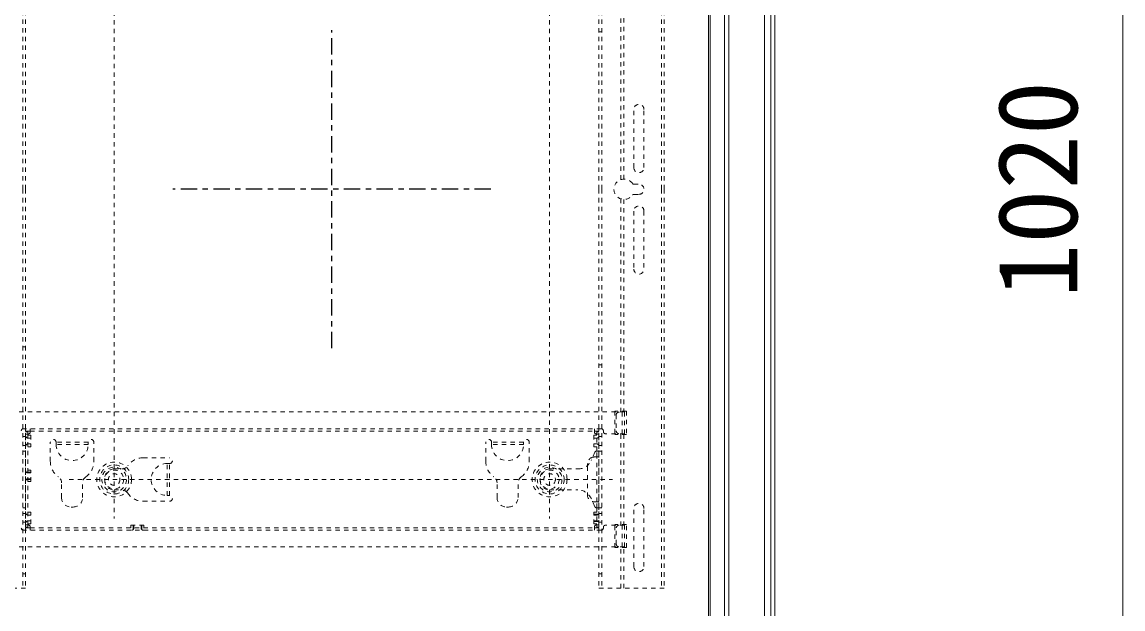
# Model space of a CAD drawing. Units: millimetres, scale not verified. Extents: x -63 to 62, y -57 to 57.
# Drawn here: x -19.62 to 5.66, y 4.53 to 18.01 of the extents above; entities that cross this region are included whole.
import ezdxf
from ezdxf.enums import TextEntityAlignment as Align

# ---------------------------------------------------------------- set-up
doc = ezdxf.new("R2010")
doc.units = ezdxf.units.MM
doc.header["$LTSCALE"] = 0.125
doc.linetypes.add('USER4', pattern=[1.4, 0.7, -0.7])
doc.linetypes.add('USER6', pattern=[6, 3, -1, 1, -1])
for name, color, linetype, lineweight in [('0-5_GAIKEI', 1, 'Continuous', 18), ('0-6_SUNPO', 7, 'Continuous', 18), ('0-7_S1', 3, 'USER4', 18)]:
    doc.layers.add(name, color=color, linetype=linetype, lineweight=lineweight)
doc.layers.add('0-8_KIJUN', color=7, linetype='USER6')
doc.styles.add('ＭＳ ゴシック', font='')
doc.styles.get('ＭＳ ゴシック').set_extended_font_data('MS Gothic')

# ---------------------------------------------------------------- blocks, each defined once
blk = doc.blocks.new('D11')
at = {"layer": '0-6_SUNPO'}
blk.add_line((3.9373, 28.3772), (3.9373, -1.6228), dxfattribs=at)
at = {"layer": '0-6_SUNPO', "style": 'ＭＳ ゴシック'}
blk.add_text('1020', height=1.833, rotation=90, dxfattribs=at).set_placement((3.4373, 10.8772), align=Align.BOTTOM_LEFT)

msp = doc.modelspace()

# ---------------------------------------------------------------- linework, layer by layer
at = {"layer": '0-5_GAIKEI'}
for p, q in [((-2.4205, -2.6099), (-2.4205, 30.9459)), ((-2.5717, 30.7947), (-2.5717, -2.4586)), ((-3.4901, 29.8444), (-3.4901, -1.5084)), ((-3.3842, 29.8609), (-3.3842, -1.5248)), ((-3.8519, -1.1425), (-3.8519, 29.4785)), ((-3.812, -1.1523), (-3.812, 29.4884))]:
    msp.add_line(p, q, dxfattribs=at)
at = {"layer": '0-5_GAIKEI', "color": 7}
msp.add_line((-2.3302, -2.6988), (-2.3302, 31.0349), dxfattribs=at)
at = {"layer": '0-7_S1'}
for p, q in [((-19.602, 14.168), (-19.602, 23.3347)), ((-19.5353, 14.168), (-19.5353, 23.3347)), ((-6.3687, 14.168), (-6.3687, 23.3347)), ((-6.302, 14.168), (-6.302, 23.3347)), ((-4.9353, 14.168), (-4.9353, 23.3347)), ((-4.8687, 14.168), (-4.8687, 23.3347)), ((-17.502, 21.6533), (-17.502, 6.601)), ((-7.502, 21.6533), (-7.502, 6.601)), ((-5.8687, 14.3884), (-5.8687, 19.268)), ((-5.802, 14.4014), (-5.802, 19.268)), ((-6.3687, 17.7847), (-6.302, 17.7847)), ((-5.5687, 14.668), (-5.5687, 16.0014)), ((-5.3353, 14.668), (-5.3353, 16.0014)), ((-19.602, 14.168), (-19.602, 5.0014)), ((-19.5353, 14.168), (-19.5353, 5.0014)), ((-6.3687, 14.168), (-6.3687, 5.0014)), ((-6.302, 14.168), (-6.302, 5.0014)), ((-5.5715, 14.2847), (-5.452, 14.2847)), ((-4.9353, 14.168), (-4.9353, 5.0014)), ((-4.8687, 14.168), (-4.8687, 5.0014)), ((-5.8687, 13.9477), (-5.8687, 9.068)), ((-5.802, 13.9347), (-5.802, 9.068)), ((-5.5715, 14.0514), (-5.452, 14.0514)), ((-5.5687, 13.668), (-5.5687, 12.3347)), ((-5.3353, 13.668), (-5.3353, 12.3347)), ((-19.5353, 10.5514), (-19.602, 10.5514)), ((-6.3687, 10.1347), (-6.302, 10.1347)), ((-5.7853, 9.0514), (-20.1187, 9.0514)), ((-6.002, 9.068), (-6.002, 8.5347)), ((-5.7353, 9.068), (-6.002, 9.068)), ((-5.972, 8.9847), (-5.972, 8.618)), ((-5.8387, 9.0514), (-5.8387, 8.5514)), ((-5.7853, 9.0514), (-5.7853, 8.5514)), ((-5.7353, 9.068), (-5.7353, 8.5347)), ((-6.3187, 8.668), (-19.5853, 8.668)), ((-19.5353, 8.6147), (-19.5353, 8.668)), ((-19.5353, 8.6147), (-19.4287, 8.6147)), ((-19.5353, 8.598), (-19.482, 8.598)), ((-19.5353, 6.4047), (-19.5353, 8.598)), ((-19.482, 8.5447), (-19.482, 8.598)), ((-19.4287, 8.668), (-19.4287, 8.598)), ((-19.4287, 8.6147), (-6.4753, 8.6147)), ((-6.4753, 8.668), (-6.4753, 8.598)), ((-6.3687, 8.6147), (-6.4753, 8.6147)), ((-6.422, 8.5447), (-6.422, 8.598)), ((-6.3687, 8.598), (-6.422, 8.598)), ((-6.3687, 8.6147), (-6.3687, 8.668)), ((-6.3687, 6.4047), (-6.3687, 8.598)), ((-6.2687, 8.6014), (-6.2687, 8.618)), ((-19.602, 8.4847), (-19.5353, 8.4847)), ((-19.482, 8.5447), (-19.5353, 8.5447)), ((-19.482, 6.458), (-19.482, 8.5447)), ((-19.482, 8.518), (-19.4153, 8.518)), ((-19.482, 8.4514), (-19.4153, 8.4514)), ((-19.4153, 8.518), (-19.4153, 8.2514)), ((-18.9687, 7.918), (-18.9687, 8.3547)), ((-18.8353, 8.3014), (-18.8353, 8.3547)), ((-17.9687, 7.918), (-17.9687, 8.3547)), ((-8.9687, 7.918), (-8.9687, 8.3547)), ((-8.102, 8.3547), (-8.8353, 8.3547)), ((-8.8353, 8.3014), (-8.8353, 8.3547)), ((-8.102, 8.3014), (-8.102, 8.3547)), ((-7.9687, 7.918), (-7.9687, 8.3547)), ((-6.422, 8.518), (-6.4887, 8.518)), ((-6.4887, 8.518), (-6.4887, 8.2514)), ((-6.422, 8.4514), (-6.4887, 8.4514)), ((-6.422, 8.5447), (-6.3687, 8.5447)), ((-6.422, 8.1513), (-6.422, 8.5447)), ((-6.302, 8.4847), (-6.3687, 8.4847)), ((-5.7853, 8.5514), (-6.2187, 8.5514)), ((-5.7353, 8.5347), (-6.002, 8.5347)), ((-5.8687, 8.5347), (-5.8687, 6.468)), ((-5.802, 8.5347), (-5.802, 6.468)), ((-19.602, 8.2847), (-19.5353, 8.2847)), ((-19.5353, 8.1514), (-19.602, 8.1514)), ((-19.482, 8.318), (-19.4153, 8.318)), ((-19.482, 8.2514), (-19.4153, 8.2514)), ((-18.102, 8.3014), (-18.8353, 8.3014)), ((-8.102, 8.3014), (-8.8353, 8.3014)), ((-6.4608, 8.1317), (-6.547, 7.9398)), ((-6.422, 8.318), (-6.4887, 8.318)), ((-6.422, 8.2514), (-6.4887, 8.2514)), ((-6.3687, 8.1514), (-6.4304, 8.1514)), ((-6.422, 8.018), (-6.422, 8.1513)), ((-6.302, 8.2847), (-6.3687, 8.2847)), ((-6.3687, 8.1514), (-6.302, 8.1514)), ((-16.8353, 8.0014), (-16.232, 8.0014)), ((-16.2853, 7.868), (-16.232, 7.868)), ((-16.2853, 7.1347), (-16.2853, 7.868)), ((-16.232, 7.1347), (-16.232, 7.868)), ((-6.6353, 7.8514), (-6.6353, 7.7979)), ((-6.4687, 8.018), (-6.422, 8.018)), ((-6.422, 6.9847), (-6.422, 8.018)), ((-6.422, 8.018), (-6.3687, 8.018)), ((-19.4153, 7.668), (-19.5207, 7.668)), ((-19.482, 7.718), (-19.4153, 7.718)), ((-19.482, 7.6514), (-19.4153, 7.6514)), ((-19.4153, 7.4514), (-19.4153, 7.718)), ((-17.502, 7.743), (-17.3285, 7.743)), ((-7.502, 7.743), (-6.8511, 7.743)), ((-6.6353, 7.7979), (-6.6353, 7.2049)), ((-19.4153, 7.5014), (-19.5207, 7.5014)), ((-19.482, 7.518), (-19.4153, 7.518)), ((-19.482, 7.4514), (-19.4153, 7.4514)), ((-18.7103, 7.0847), (-18.7103, 7.4248)), ((-18.5353, 7.5014), (-6.0598, 7.5014)), ((-18.227, 7.0847), (-18.227, 7.4248)), ((-17.7187, 7.4764), (-17.7187, 7.5264)), ((-8.7103, 7.0847), (-8.7103, 7.4248)), ((-8.227, 7.0847), (-8.227, 7.4248)), ((-7.7187, 7.4764), (-7.7187, 7.5264)), ((-17.502, 7.2597), (-17.3285, 7.2597)), ((-16.2853, 7.1347), (-16.232, 7.1347)), ((-7.502, 7.2597), (-6.8511, 7.2597)), ((-6.6353, 7.2049), (-6.6353, 7.1514)), ((-19.5353, 6.8514), (-19.602, 6.8514)), ((-18.4937, 6.868), (-18.4437, 6.868)), ((-16.8353, 7.0014), (-16.232, 7.0014)), ((-8.4937, 6.868), (-8.4437, 6.868)), ((-6.4608, 6.8711), (-6.547, 7.0629)), ((-6.4687, 6.9847), (-6.422, 6.9847)), ((-6.3687, 6.8514), (-6.4304, 6.8514)), ((-6.3687, 6.9847), (-6.422, 6.9847)), ((-6.422, 6.8515), (-6.422, 6.9847)), ((-6.422, 6.8515), (-6.422, 6.458)), ((-6.3687, 6.8514), (-6.302, 6.8514)), ((-5.5687, 5.5014), (-5.5687, 6.8347)), ((-5.3353, 5.5014), (-5.3353, 6.8347)), ((-19.602, 6.718), (-19.5353, 6.718)), ((-19.482, 6.7514), (-19.4153, 6.7514)), ((-19.482, 6.6847), (-19.4153, 6.6847)), ((-19.4153, 6.4847), (-19.4153, 6.7514)), ((-6.4887, 6.4847), (-6.4887, 6.7514)), ((-6.422, 6.7514), (-6.4887, 6.7514)), ((-6.4887, 6.7014), (-6.3833, 6.7014)), ((-6.422, 6.6847), (-6.4887, 6.6847)), ((-6.302, 6.718), (-6.3687, 6.718)), ((-19.602, 6.518), (-19.5353, 6.518)), ((-6.3187, 6.3347), (-19.5853, 6.3347)), ((-19.482, 6.458), (-19.5353, 6.458)), ((-19.5353, 6.4047), (-19.482, 6.4047)), ((-19.5353, 6.388), (-19.5353, 6.3347)), ((-19.5353, 6.388), (-19.4287, 6.388)), ((-19.482, 6.5514), (-19.4153, 6.5514)), ((-19.482, 6.4847), (-19.4153, 6.4847)), ((-19.482, 6.458), (-19.482, 6.4047)), ((-19.4287, 6.3347), (-19.4287, 6.4047)), ((-19.4287, 6.388), (-6.4753, 6.388)), ((-17.1187, 6.4547), (-16.8187, 6.4547)), ((-17.1187, 6.388), (-17.1187, 6.4547)), ((-17.0687, 6.4547), (-17.0687, 6.3493)), ((-17.052, 6.388), (-17.052, 6.4547)), ((-16.8853, 6.388), (-16.8853, 6.4547)), ((-16.8687, 6.4547), (-16.8687, 6.3493)), ((-16.8187, 6.388), (-16.8187, 6.4547)), ((-6.422, 6.5514), (-6.4887, 6.5514)), ((-6.4887, 6.5347), (-6.3833, 6.5347)), ((-6.422, 6.4847), (-6.4887, 6.4847)), ((-6.4753, 6.3347), (-6.4753, 6.4047)), ((-6.3687, 6.388), (-6.4753, 6.388)), ((-6.422, 6.458), (-6.422, 6.4047)), ((-6.422, 6.458), (-6.3687, 6.458)), ((-6.3687, 6.4047), (-6.422, 6.4047)), ((-6.302, 6.518), (-6.3687, 6.518)), ((-6.3687, 6.388), (-6.3687, 6.3347)), ((-6.2687, 6.4014), (-6.2687, 6.3847)), ((-6.002, 5.9347), (-6.002, 6.468)), ((-5.7353, 6.468), (-6.002, 6.468)), ((-5.972, 6.018), (-5.972, 6.3847)), ((-5.8387, 5.9514), (-5.8387, 6.4514)), ((-5.7353, 5.9347), (-5.7353, 6.468)), ((-5.7853, 5.9514), (-20.1187, 5.9514)), ((-5.7353, 5.9347), (-6.002, 5.9347)), ((-5.8687, 5.0014), (-5.8687, 5.9347)), ((-5.802, 5.0014), (-5.802, 5.9347)), ((-19.5353, 5.3347), (-19.602, 5.3347)), ((-6.3687, 5.3347), (-6.302, 5.3347)), ((-19.5353, 5.0014), (-21.0353, 5.0014)), ((-6.3687, 5.0014), (-4.8687, 5.0014))]:
    msp.add_line(p, q, dxfattribs=at)
for points in [[(-18.102, 8.3014), (-18.102, 8.3547), (-18.8353, 8.3547)], [(-5.7853, 5.9514), (-5.7853, 6.4514), (-6.2187, 6.4514)]]:
    msp.add_lwpolyline(points, dxfattribs=at)
for centre, radius in [((-17.502, 7.5014), 0.4), ((-7.502, 7.5014), 0.4), ((-17.502, 7.5014), 0.3333), ((-17.502, 7.5014), 0.2833), ((-17.502, 7.5014), 0.2167), ((-17.502, 7.5014), 0.1333), ((-7.502, 7.5014), 0.3333), ((-7.502, 7.5014), 0.2833), ((-7.502, 7.5014), 0.2167), ((-7.502, 7.5014), 0.1333)]:
    msp.add_circle(centre, radius, dxfattribs=at)
for centre, radius, start, end in [((-5.452, 16.0014), 0.1167, 0, 180), ((-5.452, 14.668), 0.1167, 180, 0), ((-5.792, 14.168), 0.2333, 34.22887, 325.77113), ((-5.5715, 14.318), 0.0333, 214.22887, 270), ((-5.452, 14.168), 0.1167, 270, 90), ((-5.5715, 14.018), 0.0333, 90, 145.77113), ((-5.452, 13.668), 0.1167, 0, 180), ((-5.452, 12.3347), 0.1167, 180, 0), ((-5.9053, 8.9847), 0.0667, 90, 180), ((-19.5853, 8.618), 0.05, 90, 180), ((-19.482, 8.598), 0.0533, 270, 0), ((-6.422, 8.598), 0.0533, 180, 270), ((-6.3187, 8.618), 0.05, 0, 90), ((-6.2187, 8.6014), 0.05, 180, 270), ((-5.9053, 8.618), 0.0667, 180, 270), ((-19.482, 8.5047), 0.0533, 180, 270), ((-18.902, 8.3547), 0.0667, 0, 180), ((-18.0353, 8.3547), 0.0667, 0, 180), ((-8.902, 8.3547), 0.0667, 0, 180), ((-8.0353, 8.3547), 0.0667, 0, 180), ((-6.422, 8.5047), 0.0533, 270, 0), ((-19.482, 8.2647), 0.0533, 90, 180), ((-18.4687, 8.3014), 0.3667, 180, 0), ((-8.4687, 8.3014), 0.3667, 180, 0), ((-6.4304, 8.118), 0.0333, 90, 155.82089), ((-6.422, 8.2647), 0.0533, 0, 90), ((-18.5353, 7.918), 0.4333, 180, 235.28851), ((-18.402, 7.918), 0.4333, 304.71149, 0), ((-16.8353, 7.568), 0.4333, 90, 145.28851), ((-16.2853, 7.5014), 0.3667, 90, 270), ((-16.232, 7.9347), 0.0667, 270, 90), ((-8.5353, 7.918), 0.4333, 180, 235.28851), ((-8.402, 7.918), 0.4333, 304.71149, 0), ((-6.8511, 8.0764), 0.3333, 270, 335.82089), ((-6.4687, 7.8514), 0.1667, 106.66509, 180), ((-6.4687, 7.8514), 0.1667, 90, 106.66509), ((-19.482, 7.7047), 0.0533, 180, 270), ((-17.502, 7.5264), 0.2167, 90, 180), ((-17.3285, 7.9097), 0.1667, 270, 325.28851), ((-7.502, 7.5264), 0.2167, 90, 180), ((-19.482, 7.4647), 0.0533, 90, 180), ((-18.877, 7.4248), 0.1667, 0, 55.28851), ((-18.0603, 7.4248), 0.1667, 124.71149, 180), ((-17.502, 7.4764), 0.2167, 180, 270), ((-8.877, 7.4248), 0.1667, 0, 55.28851), ((-8.0603, 7.4248), 0.1667, 124.71149, 180), ((-7.502, 7.4764), 0.2167, 180, 270), ((-18.4937, 7.0847), 0.2167, 180, 270), ((-18.4437, 7.0847), 0.2167, 270, 0), ((-17.3285, 7.093), 0.1667, 34.71149, 90), ((-16.8353, 7.4347), 0.4333, 214.71149, 270), ((-16.232, 7.068), 0.0667, 270, 90), ((-8.4937, 7.0847), 0.2167, 180, 270), ((-8.4437, 7.0847), 0.2167, 270, 0), ((-6.8511, 6.9264), 0.3333, 24.17911, 90), ((-6.4687, 7.1514), 0.1667, 180, 253.33491), ((-6.4687, 7.1514), 0.1667, 253.33491, 270), ((-6.4304, 6.8847), 0.0333, 204.17911, 270), ((-5.452, 6.8347), 0.1167, 0, 180), ((-19.482, 6.738), 0.0533, 180, 270), ((-6.422, 6.738), 0.0533, 270, 0), ((-19.5853, 6.3847), 0.05, 180, 270), ((-19.482, 6.498), 0.0533, 90, 180), ((-19.482, 6.4047), 0.0533, 0, 90), ((-17.1053, 6.388), 0.0533, 270, 0), ((-16.832, 6.388), 0.0533, 180, 270), ((-6.422, 6.4047), 0.0533, 90, 180), ((-6.422, 6.498), 0.0533, 0, 90), ((-6.3187, 6.3847), 0.05, 270, 0), ((-6.2187, 6.4014), 0.05, 90, 180), ((-5.9053, 6.3847), 0.0667, 90, 180), ((-5.9053, 6.018), 0.0667, 180, 270), ((-5.452, 5.5014), 0.1167, 180, 0)]:
    msp.add_arc(centre, radius, start, end, dxfattribs=at)
at = {"layer": '0-8_KIJUN'}
for p, q in [((-12.502, 10.5162), (-12.502, 17.8199)), ((-8.8501, 14.168), (-16.1538, 14.168))]:
    msp.add_line(p, q, dxfattribs=at)

# ---------------------------------------------------------------- block references
at = {"layer": '0-6_SUNPO'}
msp.add_blockref('D11', (1.7271, 0.7908), dxfattribs=at)

doc.saveas('drawing.dxf')
